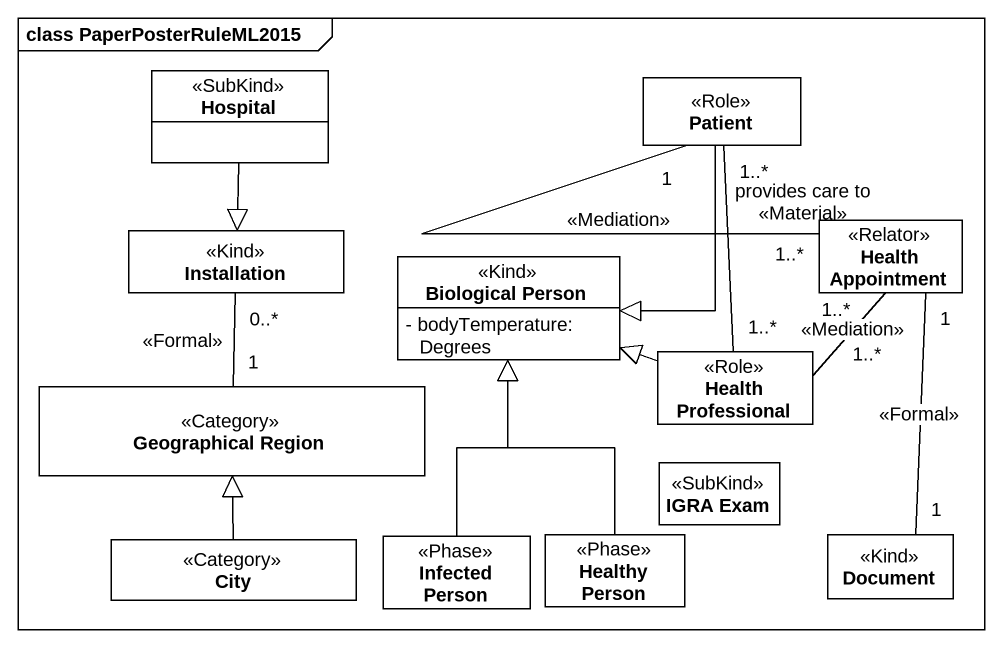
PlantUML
@startuml
mainframe class PaperPosterRuleML2015
hide circle
hide empty members
skinparam classAttributeIconSize 0
class Hospital <<SubKind>>
class Patient <<Role>>
class "Health Appointment" as Health_Appointment <<Relator>>
class Installation <<Kind>>
class "Biological Person" as Biological_Person <<Kind>> {
  - bodyTemperature: Degrees
}
class "Health Professional" as Health_Professional <<Role>>
class "Geographical Region" as Geographical_Region <<Category>>
class City <<Category>>
class "Infected Person" as Infected_Person <<Phase>>
class "Healthy Person" as Healthy_Person <<Phase>>
class "IGRA Exam" as IGRA_Exam <<SubKind>>
class Document <<Kind>>
Hospital --|> Installation
Patient --|> Biological_Person
Health_Appointment "1..*" -up- "1" Patient : <<Mediation>>
Health_Appointment "1..*" -- "1..*" Health_Professional : <<Mediation>>
Health_Appointment "1" -- "1" Document : <<Formal>>
Installation "0..*" -- "1" Geographical_Region : <<Formal>>
Health_Professional "1..*" -up- "1..*" Patient : provides care to\n<<Material>>
Health_Professional -left-|> Biological_Person
City -up-|> Geographical_Region
Infected_Person -up-|> Biological_Person
Healthy_Person -up-|> Biological_Person
@enduml
